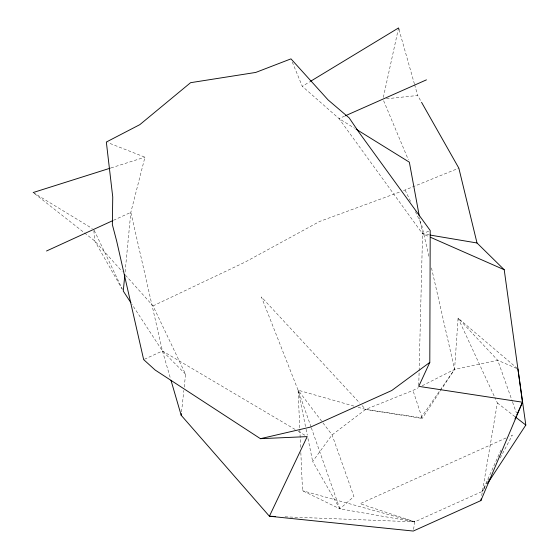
<?xml version="1.0" encoding="UTF-8"?>
<svg xmlns="http://www.w3.org/2000/svg" width="559" height="559" viewBox="0 0 559 559"><rect width="100%" height="100%" fill="white"/><g stroke="black" fill="none" stroke-linecap="round" stroke-linejoin="round"><path stroke-width="0.42" stroke-dasharray="2.79 2.1" d="M418.761 385.493L419.11 371.539M419.131 370.673L422.562 233.795L419.571 217.598M125.097 272.037L130.834 212.364L144.949 157.184L107.943 142.664M181.542 411.85L183.841 390.496M184.204 387.08L185.588 374.271L153.033 305.906L125.635 275.377M413.548 529.38L414.771 521.854L482.375 491.396L485.715 486.295M481.697 495.574L497.363 402.941L494.813 397.442M383.334 97.455L398.169 29.648M501.004 449.988L482.375 491.396L487.651 481.502M488.056 480.74L489.272 478.462M500.228 457.912L512.4 435.084L509.235 436.509M358.123 407.287L365.628 409.426L421.046 417.699L439.786 390.685M440.275 389.972L454.586 369.352L458.08 318.099L517.941 368.975L497.741 360.289L458.08 318.099L494.449 396.659M506.07 437.942L360.101 503.694L414.771 521.854L339.851 508.837L312.67 461.441L332.081 434.909L365.628 409.426L412.975 390.427L418.37 387.694M300.84 452.58L302.524 490.711L339.851 508.837L353.931 496.518L332.081 434.909L298.087 390.175L261.409 296.955L359.703 403.039M292.301 62.091L302.286 86.31L309.749 81.782M422.22 385.745L454.586 369.352L497.741 360.289L512.31 401.355M153.033 305.906L244.849 262.227L319.678 221.434L400.23 191.828M113.491 220.309L130.834 212.364L162.445 350.975L170.467 378.527M144.439 359.248L162.445 350.975L295.208 429.508M344.568 116.118L339.006 118.585L302.286 86.31M428.683 231.174L422.562 233.795L339.006 118.585L354.553 128.228M403.486 190.633L458.841 168.147M111.003 167.924L144.949 157.184M386.437 98.782L417.685 95.47L421.109 101.521M285.069 516.837L414.771 521.854L302.524 490.711M429.368 234.941L422.562 233.795L428.9 236.59M353.952 406.1L298.087 390.175L300.609 447.375M298.206 431.282L304.955 435.272M33.184 192.534L92.284 228.526M421.046 417.699L422.234 418.446L454.586 369.352L431.157 266.44M497.363 402.941L514.979 416.637M34.553 193.61L94.744 240.943L122.142 271.478M185.588 374.271L162.445 350.975L131.868 304.215M362.071 405.589L365.628 409.426L422.234 418.446L412.975 390.427M122.421 289.562L94.744 240.943L93.765 229.428L122.148 288.724M405.114 190.039L410.627 201.61M415.414 211.644L421.668 224.76L429.026 257.084M383.635 100.746L408.349 159.797M512.596 402.18L516.383 412.856M311.049 426.999L298.087 390.175L305.899 428.355M311.335 427.817L339.851 508.837M399.007 29.62L414.373 83.801M414.61 84.633L417.685 95.47M306.073 429.2L307.289 435.14M307.981 438.536L312.67 461.441"/><path stroke-width="0.84" d="M516.775 414.953L522.504 402.214L418.74 386.36L429.801 362.386L430.213 230.518L358.682 131.917L349.2 117.921L328.133 99.956L290.966 58.863L255.749 72.432L190.591 82.683L139.827 124.65L106.336 142.035L112.743 196.985L112.352 224.613L116.635 240.95L143.656 359.605L155.136 370.03L260.431 438.682L307.205 436.607L269.403 516.23L413.276 531.05L480.88 500.591L522.504 402.214L504.218 269.738L477.016 242.99L458.841 168.147L421.542 102.283M124.853 274.63L123.273 291.064L130.918 302.754M275.496 516.467L269.403 516.23L181.172 415.267L181.361 413.555M480.88 500.591L481.152 498.921M514.979 418.936L516.055 416.546M487.623 483.381L525.816 425.064L517.941 368.975M429.801 362.386L391.747 390.51L310.65 427.048L260.431 438.682M310.49 81.335L398.539 27.95L399.007 29.62M46.509 251.005L112.701 220.672M345.364 115.769L426.454 79.846M33.184 192.534L110.179 168.182M430.22 235.087L477.016 242.99M430.486 237.282L504.218 269.738M356.034 129.143L409.349 162.187L419.257 215.893M515.657 417.161L525.816 425.064M170.956 380.197L181.172 415.267"/></g></svg>
